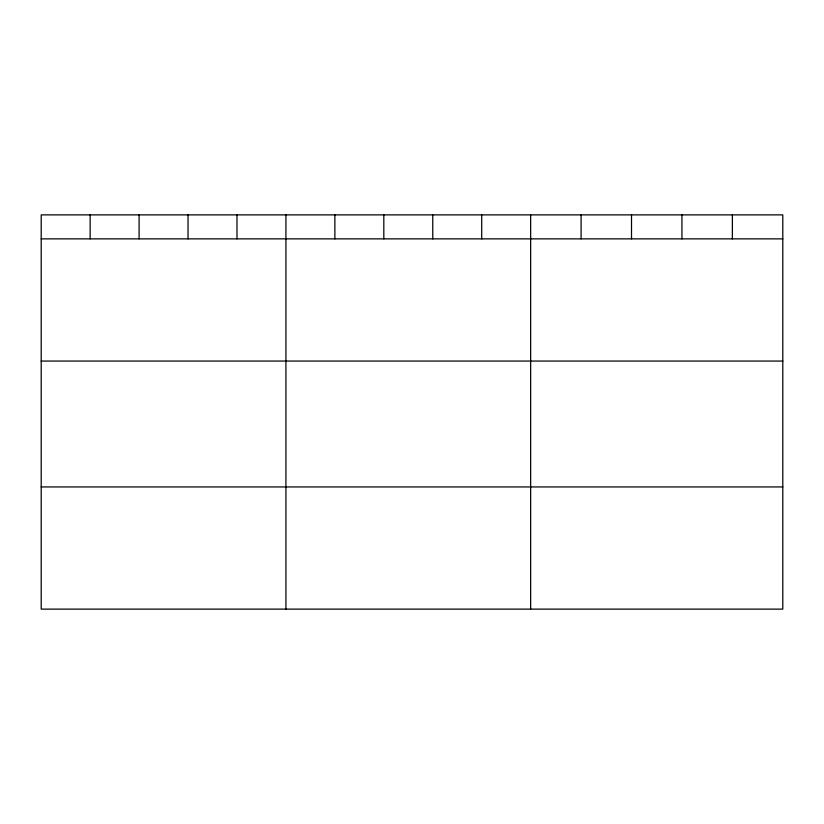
<?xml version="1.0" encoding="UTF-8"?>
<svg xmlns="http://www.w3.org/2000/svg" width="824" height="824" viewBox="0 0 824 824"><rect width="100%" height="100%" fill="white"/><g stroke="black" fill="none" stroke-linecap="round" stroke-linejoin="round"><path stroke-width="1.24" d="M782.8 238.867L782.8 609.121L41.2 609.121L41.2 214.879L782.8 214.879L782.8 238.867L41.2 238.867M41.2 361.056L782.8 361.056M41.2 486.943L782.8 486.943M732.371 214.879L732.371 238.867M681.942 214.879L681.942 238.867M631.514 214.879L631.514 238.867M581.085 214.879L581.085 238.867M530.656 214.879L530.656 609.121M481.71 214.879L481.71 238.867M432.765 214.879L432.765 238.867M383.819 214.879L383.819 238.867M334.874 214.879L334.874 238.867M285.928 214.879L285.928 609.121M236.982 214.879L236.982 238.867M188.037 214.879L188.037 238.867M139.091 214.879L139.091 238.867M90.146 214.879L90.146 238.867"/></g></svg>
